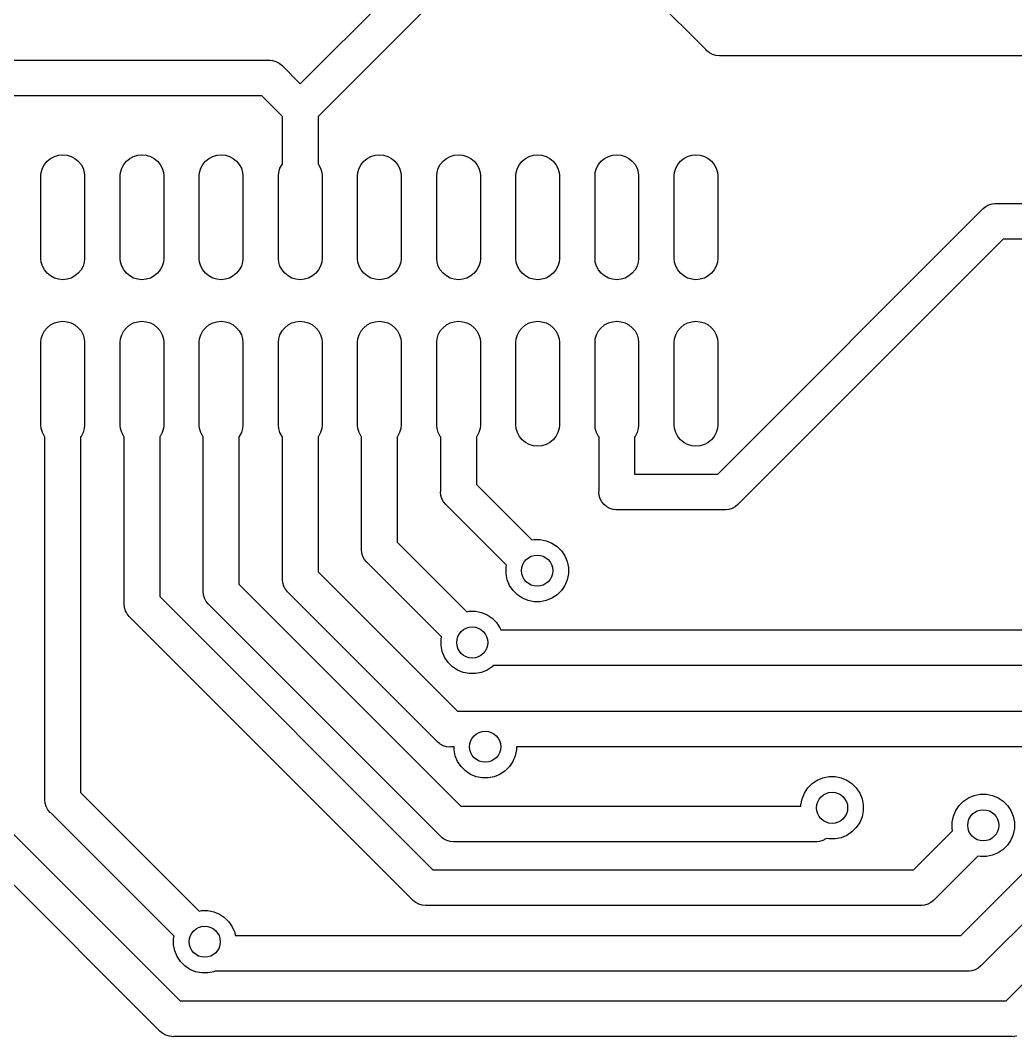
# Model space of a CAD drawing. Extents: x 0.31 to 6.77, y 0.22 to 4.01.
# Drawn here: x 2.771 to 4.029, y 0.22 to 1.504 of the extents above; entities that cross this region are included whole.
import ezdxf

# ---------------------------------------------------------------- set-up
doc = ezdxf.new("R2010")
doc.units = 0
doc.header["$MEASUREMENT"] = 0
doc.layers.add('BLACK', color=7, linetype='CONTINUOUS')

msp = doc.modelspace()

# ---------------------------------------------------------------- linework, layer by layer
at = {"layer": 'BLACK', "linetype": 'CONTINUOUS'}
for p, q in [((3.125, 1.42361), (3.37863, 1.67724)), ((3.40464, 1.63961), (3.1475, 1.38247)), ((3.63791, 1.46633), (3.46462, 1.63961)), ((3.63861, 1.46547), (3.63791, 1.46633)), ((3.63947, 1.46477), (3.63861, 1.46547)), ((3.64204, 1.46266), (3.63947, 1.46477)), ((3.63947, 1.46477), (3.63947, 1.46477)), ((2.34157, 1.45357), (3.08462, 1.45357)), ((3.08462, 1.45357), (3.08572, 1.45368)), ((3.08572, 1.45368), (3.08683, 1.45357)), ((3.08683, 1.45357), (3.09013, 1.45325)), ((3.09013, 1.45325), (3.09437, 1.45196)), ((3.09437, 1.45196), (3.09828, 1.44987)), ((3.64595, 1.46057), (3.64204, 1.46266)), ((3.65019, 1.45928), (3.64595, 1.46057)), ((3.6546, 1.45885), (3.65019, 1.45928)), ((3.6557, 1.45896), (3.6546, 1.45885)), ((4.0638, 1.45896), (3.6557, 1.45896)), ((3.09828, 1.44987), (3.10171, 1.44706)), ((3.10171, 1.44706), (3.10241, 1.4462)), ((3.10241, 1.4462), (3.125, 1.42361)), ((3.0764, 1.40857), (2.34157, 1.40857)), ((3.1025, 1.38247), (3.0764, 1.40857)), ((3.1025, 1.37058), (3.1025, 1.38247)), ((3.1475, 1.38247), (3.1475, 1.32232)), ((3.1025, 1.32232), (3.1025, 1.37058)), ((3.1025, 1.37058), (3.1025, 1.37058)), ((2.80197, 1.32168), (2.80542, 1.32588)), ((2.80542, 1.32588), (2.80961, 1.32932)), ((2.80961, 1.32932), (2.8144, 1.33188)), ((2.8144, 1.33188), (2.8196, 1.33346)), ((2.8196, 1.33346), (2.825, 1.33399)), ((2.825, 1.33399), (2.8304, 1.33346)), ((2.8304, 1.33346), (2.8356, 1.33188)), ((2.8356, 1.33188), (2.84039, 1.32932)), ((2.84039, 1.32932), (2.84458, 1.32588)), ((2.84458, 1.32588), (2.84803, 1.32168)), ((2.90197, 1.32168), (2.90542, 1.32588)), ((2.90542, 1.32588), (2.90961, 1.32932)), ((2.90961, 1.32932), (2.9144, 1.33188)), ((2.9144, 1.33188), (2.9196, 1.33346)), ((2.9196, 1.33346), (2.925, 1.33399)), ((2.925, 1.33399), (2.9304, 1.33346)), ((2.9304, 1.33346), (2.9356, 1.33188)), ((2.9356, 1.33188), (2.94039, 1.32932)), ((2.94039, 1.32932), (2.94458, 1.32588)), ((2.94458, 1.32588), (2.94803, 1.32168)), ((3.00197, 1.32168), (3.00542, 1.32588)), ((3.00542, 1.32588), (3.00961, 1.32932)), ((3.00961, 1.32932), (3.0144, 1.33188)), ((3.0144, 1.33188), (3.0196, 1.33346)), ((3.0196, 1.33346), (3.025, 1.33399)), ((3.025, 1.33399), (3.0304, 1.33346)), ((3.0304, 1.33346), (3.0356, 1.33188)), ((3.0356, 1.33188), (3.04039, 1.32932)), ((3.04039, 1.32932), (3.04458, 1.32588)), ((3.04458, 1.32588), (3.04803, 1.32168)), ((3.10197, 1.32168), (3.1025, 1.32232)), ((3.1475, 1.32232), (3.14803, 1.32168)), ((3.20197, 1.32168), (3.20542, 1.32588)), ((3.20542, 1.32588), (3.20961, 1.32932)), ((3.20961, 1.32932), (3.2144, 1.33188)), ((3.2144, 1.33188), (3.2196, 1.33346)), ((3.2196, 1.33346), (3.225, 1.33399)), ((3.225, 1.33399), (3.2304, 1.33346)), ((3.2304, 1.33346), (3.2356, 1.33188)), ((3.2356, 1.33188), (3.24039, 1.32932)), ((3.24039, 1.32932), (3.24458, 1.32588)), ((3.24458, 1.32588), (3.24803, 1.32168)), ((3.30197, 1.32168), (3.30542, 1.32588)), ((3.30542, 1.32588), (3.30961, 1.32932)), ((3.30961, 1.32932), (3.3144, 1.33188)), ((3.3144, 1.33188), (3.3196, 1.33346)), ((3.3196, 1.33346), (3.325, 1.33399)), ((3.325, 1.33399), (3.3304, 1.33346)), ((3.3304, 1.33346), (3.3356, 1.33188)), ((3.3356, 1.33188), (3.34039, 1.32932)), ((3.34039, 1.32932), (3.34458, 1.32588)), ((3.34458, 1.32588), (3.34803, 1.32168)), ((3.40197, 1.32168), (3.40542, 1.32588)), ((3.40542, 1.32588), (3.40961, 1.32932)), ((3.40961, 1.32932), (3.4144, 1.33188)), ((3.4144, 1.33188), (3.4196, 1.33346)), ((3.4196, 1.33346), (3.425, 1.33399)), ((3.425, 1.33399), (3.4304, 1.33346)), ((3.4304, 1.33346), (3.4356, 1.33188)), ((3.4356, 1.33188), (3.44039, 1.32932)), ((3.44039, 1.32932), (3.44458, 1.32588)), ((3.44458, 1.32588), (3.44803, 1.32168)), ((3.50197, 1.32168), (3.50542, 1.32588)), ((3.50542, 1.32588), (3.50961, 1.32932)), ((3.50961, 1.32932), (3.5144, 1.33188)), ((3.5144, 1.33188), (3.5196, 1.33346)), ((3.5196, 1.33346), (3.525, 1.33399)), ((3.525, 1.33399), (3.5304, 1.33346)), ((3.5304, 1.33346), (3.5356, 1.33188)), ((3.5356, 1.33188), (3.54039, 1.32932)), ((3.54039, 1.32932), (3.54458, 1.32588)), ((3.54458, 1.32588), (3.54803, 1.32168)), ((3.60197, 1.32168), (3.60542, 1.32588)), ((3.60542, 1.32588), (3.60961, 1.32932)), ((3.60961, 1.32932), (3.6144, 1.33188)), ((3.6144, 1.33188), (3.6196, 1.33346)), ((3.6196, 1.33346), (3.625, 1.33399)), ((3.625, 1.33399), (3.6304, 1.33346)), ((3.6304, 1.33346), (3.6356, 1.33188)), ((3.6356, 1.33188), (3.64039, 1.32932)), ((3.64039, 1.32932), (3.64458, 1.32588)), ((3.64458, 1.32588), (3.64803, 1.32168)), ((2.79744, 1.30765), (2.79784, 1.3117)), ((2.79784, 1.3117), (2.79942, 1.3169)), ((2.79942, 1.3169), (2.80197, 1.32168)), ((2.84803, 1.32168), (2.85058, 1.3169)), ((2.85058, 1.3169), (2.85216, 1.3117)), ((2.85216, 1.3117), (2.85256, 1.30765)), ((2.89744, 1.30765), (2.89784, 1.3117)), ((2.89784, 1.3117), (2.89942, 1.3169)), ((2.89942, 1.3169), (2.90197, 1.32168)), ((2.94803, 1.32168), (2.95058, 1.3169)), ((2.95058, 1.3169), (2.95216, 1.3117)), ((2.95216, 1.3117), (2.95256, 1.30765)), ((2.99744, 1.30765), (2.99784, 1.3117)), ((2.99784, 1.3117), (2.99942, 1.3169)), ((2.99942, 1.3169), (3.00197, 1.32168)), ((3.04803, 1.32168), (3.05058, 1.3169)), ((3.05058, 1.3169), (3.05216, 1.3117)), ((3.05216, 1.3117), (3.05256, 1.30765)), ((3.09744, 1.30765), (3.09784, 1.3117)), ((3.09784, 1.3117), (3.09942, 1.3169)), ((3.09942, 1.3169), (3.10197, 1.32168)), ((3.14803, 1.32168), (3.15058, 1.3169)), ((3.15058, 1.3169), (3.15216, 1.3117)), ((3.15216, 1.3117), (3.15256, 1.30765)), ((3.19744, 1.30765), (3.19784, 1.3117)), ((3.19784, 1.3117), (3.19942, 1.3169)), ((3.19942, 1.3169), (3.20197, 1.32168)), ((3.24803, 1.32168), (3.25058, 1.3169)), ((3.25058, 1.3169), (3.25216, 1.3117)), ((3.25216, 1.3117), (3.25256, 1.30765)), ((3.29744, 1.30765), (3.29784, 1.3117)), ((3.29784, 1.3117), (3.29942, 1.3169)), ((3.29942, 1.3169), (3.30197, 1.32168)), ((3.34803, 1.32168), (3.35058, 1.3169)), ((3.35058, 1.3169), (3.35216, 1.3117)), ((3.35216, 1.3117), (3.35256, 1.30765)), ((3.39744, 1.30765), (3.39784, 1.3117)), ((3.39784, 1.3117), (3.39942, 1.3169)), ((3.39942, 1.3169), (3.40197, 1.32168)), ((3.44803, 1.32168), (3.45058, 1.3169)), ((3.45058, 1.3169), (3.45216, 1.3117)), ((3.45216, 1.3117), (3.45256, 1.30765)), ((3.49744, 1.30765), (3.49784, 1.3117)), ((3.49784, 1.3117), (3.49942, 1.3169)), ((3.49942, 1.3169), (3.50197, 1.32168)), ((3.54803, 1.32168), (3.55058, 1.3169)), ((3.55058, 1.3169), (3.55216, 1.3117)), ((3.55216, 1.3117), (3.55256, 1.30765)), ((3.59744, 1.30765), (3.59784, 1.3117)), ((3.59784, 1.3117), (3.59942, 1.3169)), ((3.59942, 1.3169), (3.60197, 1.32168)), ((3.64803, 1.32168), (3.65058, 1.3169)), ((3.65058, 1.3169), (3.65216, 1.3117)), ((3.65216, 1.3117), (3.65256, 1.30765)), ((2.79744, 1.20258), (2.79744, 1.30765)), ((2.85256, 1.30765), (2.85256, 1.20258)), ((2.89744, 1.20258), (2.89744, 1.30765)), ((2.95256, 1.30765), (2.95256, 1.20258)), ((2.99744, 1.20258), (2.99744, 1.30765)), ((3.05256, 1.30765), (3.05256, 1.20258)), ((3.09744, 1.20258), (3.09744, 1.30765)), ((3.15256, 1.30765), (3.15256, 1.20258)), ((3.19744, 1.20258), (3.19744, 1.30765)), ((3.25256, 1.30765), (3.25256, 1.20258)), ((3.29744, 1.20258), (3.29744, 1.30765)), ((3.35256, 1.30765), (3.35256, 1.20258)), ((3.39744, 1.20258), (3.39744, 1.30765)), ((3.45256, 1.30765), (3.45256, 1.20258)), ((3.49744, 1.20258), (3.49744, 1.30765)), ((3.55256, 1.30765), (3.55256, 1.20258)), ((3.59744, 1.20258), (3.59744, 1.30765)), ((3.65256, 1.30765), (3.65256, 1.20258)), ((3.99119, 1.2688), (3.9951, 1.27089)), ((3.9951, 1.27089), (3.99934, 1.27217)), ((3.99934, 1.27217), (4.00265, 1.2725)), ((4.00265, 1.2725), (4.00375, 1.27261)), ((4.00265, 1.2725), (4.00265, 1.2725)), ((4.00375, 1.27261), (4.00486, 1.2725)), ((4.00486, 1.2725), (4.14626, 1.2725)), ((3.65264, 0.930705), (3.98706, 1.26513)), ((3.98706, 1.26513), (3.98777, 1.26599)), ((3.98777, 1.26599), (3.99119, 1.2688)), ((4.01307, 1.2275), (3.67865, 0.893077)), ((4.14626, 1.2275), (4.01307, 1.2275)), ((2.79784, 1.19853), (2.79744, 1.20258)), ((2.79942, 1.19334), (2.79784, 1.19853)), ((2.85216, 1.19853), (2.85058, 1.19334)), ((2.85256, 1.20258), (2.85216, 1.19853)), ((2.89784, 1.19853), (2.89744, 1.20258)), ((2.89942, 1.19334), (2.89784, 1.19853)), ((2.95216, 1.19853), (2.95058, 1.19334)), ((2.95256, 1.20258), (2.95216, 1.19853)), ((2.99784, 1.19853), (2.99744, 1.20258)), ((2.99942, 1.19334), (2.99784, 1.19853)), ((3.05216, 1.19853), (3.05058, 1.19334)), ((3.05256, 1.20258), (3.05216, 1.19853)), ((3.09784, 1.19853), (3.09744, 1.20258)), ((3.09942, 1.19334), (3.09784, 1.19853)), ((3.15216, 1.19853), (3.15058, 1.19334)), ((3.15256, 1.20258), (3.15216, 1.19853)), ((3.19784, 1.19853), (3.19744, 1.20258)), ((3.19942, 1.19334), (3.19784, 1.19853)), ((3.25216, 1.19853), (3.25058, 1.19334)), ((3.25256, 1.20258), (3.25216, 1.19853)), ((3.29784, 1.19853), (3.29744, 1.20258)), ((3.29942, 1.19334), (3.29784, 1.19853)), ((3.35216, 1.19853), (3.35058, 1.19334)), ((3.35256, 1.20258), (3.35216, 1.19853)), ((3.39784, 1.19853), (3.39744, 1.20258)), ((3.39942, 1.19334), (3.39784, 1.19853)), ((3.45216, 1.19853), (3.45058, 1.19334)), ((3.45256, 1.20258), (3.45216, 1.19853)), ((3.49784, 1.19853), (3.49744, 1.20258)), ((3.49942, 1.19334), (3.49784, 1.19853)), ((3.55216, 1.19853), (3.55058, 1.19334)), ((3.55256, 1.20258), (3.55216, 1.19853)), ((3.59784, 1.19853), (3.59744, 1.20258)), ((3.59942, 1.19334), (3.59784, 1.19853)), ((3.65216, 1.19853), (3.65058, 1.19334)), ((3.65256, 1.20258), (3.65216, 1.19853)), ((2.80197, 1.18855), (2.79942, 1.19334)), ((2.80542, 1.18436), (2.80197, 1.18855)), ((2.80961, 1.18091), (2.80542, 1.18436)), ((2.8144, 1.17835), (2.80961, 1.18091)), ((2.84039, 1.18091), (2.8356, 1.17835)), ((2.84458, 1.18436), (2.84039, 1.18091)), ((2.84803, 1.18855), (2.84458, 1.18436)), ((2.85058, 1.19334), (2.84803, 1.18855)), ((2.90197, 1.18855), (2.89942, 1.19334)), ((2.90542, 1.18436), (2.90197, 1.18855)), ((2.90961, 1.18091), (2.90542, 1.18436)), ((2.9144, 1.17835), (2.90961, 1.18091)), ((2.94039, 1.18091), (2.9356, 1.17835)), ((2.94458, 1.18436), (2.94039, 1.18091)), ((2.94803, 1.18855), (2.94458, 1.18436)), ((2.95058, 1.19334), (2.94803, 1.18855)), ((3.00197, 1.18855), (2.99942, 1.19334)), ((3.00542, 1.18436), (3.00197, 1.18855)), ((3.00961, 1.18091), (3.00542, 1.18436)), ((3.0144, 1.17835), (3.00961, 1.18091)), ((3.04039, 1.18091), (3.0356, 1.17835)), ((3.04458, 1.18436), (3.04039, 1.18091)), ((3.04803, 1.18855), (3.04458, 1.18436)), ((3.05058, 1.19334), (3.04803, 1.18855)), ((3.10197, 1.18855), (3.09942, 1.19334)), ((3.10542, 1.18436), (3.10197, 1.18855)), ((3.10961, 1.18091), (3.10542, 1.18436)), ((3.1144, 1.17835), (3.10961, 1.18091)), ((3.14039, 1.18091), (3.1356, 1.17835)), ((3.14458, 1.18436), (3.14039, 1.18091)), ((3.14803, 1.18855), (3.14458, 1.18436)), ((3.15058, 1.19334), (3.14803, 1.18855)), ((3.20197, 1.18855), (3.19942, 1.19334)), ((3.20542, 1.18436), (3.20197, 1.18855)), ((3.20961, 1.18091), (3.20542, 1.18436)), ((3.2144, 1.17835), (3.20961, 1.18091)), ((3.24039, 1.18091), (3.2356, 1.17835)), ((3.24458, 1.18436), (3.24039, 1.18091)), ((3.24803, 1.18855), (3.24458, 1.18436)), ((3.25058, 1.19334), (3.24803, 1.18855)), ((3.30197, 1.18855), (3.29942, 1.19334)), ((3.30542, 1.18436), (3.30197, 1.18855)), ((3.30961, 1.18091), (3.30542, 1.18436)), ((3.3144, 1.17835), (3.30961, 1.18091)), ((3.34039, 1.18091), (3.3356, 1.17835)), ((3.34458, 1.18436), (3.34039, 1.18091)), ((3.34803, 1.18855), (3.34458, 1.18436)), ((3.35058, 1.19334), (3.34803, 1.18855)), ((3.40197, 1.18855), (3.39942, 1.19334)), ((3.40542, 1.18436), (3.40197, 1.18855)), ((3.40961, 1.18091), (3.40542, 1.18436)), ((3.4144, 1.17835), (3.40961, 1.18091)), ((3.44039, 1.18091), (3.4356, 1.17835)), ((3.44458, 1.18436), (3.44039, 1.18091)), ((3.44803, 1.18855), (3.44458, 1.18436)), ((3.45058, 1.19334), (3.44803, 1.18855)), ((3.50197, 1.18855), (3.49942, 1.19334)), ((3.50542, 1.18436), (3.50197, 1.18855)), ((3.50961, 1.18091), (3.50542, 1.18436)), ((3.5144, 1.17835), (3.50961, 1.18091)), ((3.54039, 1.18091), (3.5356, 1.17835)), ((3.54458, 1.18436), (3.54039, 1.18091)), ((3.54803, 1.18855), (3.54458, 1.18436)), ((3.55058, 1.19334), (3.54803, 1.18855)), ((3.60197, 1.18855), (3.59942, 1.19334)), ((3.60542, 1.18436), (3.60197, 1.18855)), ((3.60961, 1.18091), (3.60542, 1.18436)), ((3.6144, 1.17835), (3.60961, 1.18091)), ((3.64039, 1.18091), (3.6356, 1.17835)), ((3.64458, 1.18436), (3.64039, 1.18091)), ((3.64803, 1.18855), (3.64458, 1.18436)), ((3.65058, 1.19334), (3.64803, 1.18855)), ((2.8196, 1.17678), (2.8144, 1.17835)), ((2.825, 1.17624), (2.8196, 1.17678)), ((2.8304, 1.17678), (2.825, 1.17624)), ((2.8356, 1.17835), (2.8304, 1.17678)), ((2.9196, 1.17678), (2.9144, 1.17835)), ((2.925, 1.17624), (2.9196, 1.17678)), ((2.9304, 1.17678), (2.925, 1.17624)), ((2.9356, 1.17835), (2.9304, 1.17678)), ((3.0196, 1.17678), (3.0144, 1.17835)), ((3.025, 1.17624), (3.0196, 1.17678)), ((3.0304, 1.17678), (3.025, 1.17624)), ((3.0356, 1.17835), (3.0304, 1.17678)), ((3.1196, 1.17678), (3.1144, 1.17835)), ((3.125, 1.17624), (3.1196, 1.17678)), ((3.1304, 1.17678), (3.125, 1.17624)), ((3.1356, 1.17835), (3.1304, 1.17678)), ((3.2196, 1.17678), (3.2144, 1.17835)), ((3.225, 1.17624), (3.2196, 1.17678)), ((3.2304, 1.17678), (3.225, 1.17624)), ((3.2356, 1.17835), (3.2304, 1.17678)), ((3.3196, 1.17678), (3.3144, 1.17835)), ((3.325, 1.17624), (3.3196, 1.17678)), ((3.3304, 1.17678), (3.325, 1.17624)), ((3.3356, 1.17835), (3.3304, 1.17678)), ((3.4196, 1.17678), (3.4144, 1.17835)), ((3.425, 1.17624), (3.4196, 1.17678)), ((3.4304, 1.17678), (3.425, 1.17624)), ((3.4356, 1.17835), (3.4304, 1.17678)), ((3.5196, 1.17678), (3.5144, 1.17835)), ((3.525, 1.17624), (3.5196, 1.17678)), ((3.5304, 1.17678), (3.525, 1.17624)), ((3.5356, 1.17835), (3.5304, 1.17678)), ((3.6196, 1.17678), (3.6144, 1.17835)), ((3.625, 1.17624), (3.6196, 1.17678)), ((3.6304, 1.17678), (3.625, 1.17624)), ((3.6356, 1.17835), (3.6304, 1.17678)), ((2.80542, 1.11564), (2.80961, 1.11909)), ((2.80961, 1.11909), (2.8144, 1.12165)), ((2.8144, 1.12165), (2.8196, 1.12322)), ((2.8196, 1.12322), (2.825, 1.12376)), ((2.825, 1.12376), (2.8304, 1.12322)), ((2.8304, 1.12322), (2.8356, 1.12165)), ((2.8356, 1.12165), (2.84039, 1.11909)), ((2.84039, 1.11909), (2.84458, 1.11564)), ((2.90542, 1.11564), (2.90961, 1.11909)), ((2.90961, 1.11909), (2.9144, 1.12165)), ((2.9144, 1.12165), (2.9196, 1.12322)), ((2.9196, 1.12322), (2.925, 1.12376)), ((2.925, 1.12376), (2.9304, 1.12322)), ((2.9304, 1.12322), (2.9356, 1.12165)), ((2.9356, 1.12165), (2.94039, 1.11909)), ((2.94039, 1.11909), (2.94458, 1.11564)), ((3.00542, 1.11564), (3.00961, 1.11909)), ((3.00961, 1.11909), (3.0144, 1.12165)), ((3.0144, 1.12165), (3.0196, 1.12322)), ((3.0196, 1.12322), (3.025, 1.12376)), ((3.025, 1.12376), (3.0304, 1.12322)), ((3.0304, 1.12322), (3.0356, 1.12165)), ((3.0356, 1.12165), (3.04039, 1.11909)), ((3.04039, 1.11909), (3.04458, 1.11564)), ((3.10542, 1.11564), (3.10961, 1.11909)), ((3.10961, 1.11909), (3.1144, 1.12165)), ((3.1144, 1.12165), (3.1196, 1.12322)), ((3.1196, 1.12322), (3.125, 1.12376)), ((3.125, 1.12376), (3.1304, 1.12322)), ((3.1304, 1.12322), (3.1356, 1.12165)), ((3.1356, 1.12165), (3.14039, 1.11909)), ((3.14039, 1.11909), (3.14458, 1.11564)), ((3.20542, 1.11564), (3.20961, 1.11909)), ((3.20961, 1.11909), (3.2144, 1.12165)), ((3.2144, 1.12165), (3.2196, 1.12322)), ((3.2196, 1.12322), (3.225, 1.12376)), ((3.225, 1.12376), (3.2304, 1.12322)), ((3.2304, 1.12322), (3.2356, 1.12165)), ((3.2356, 1.12165), (3.24039, 1.11909)), ((3.24039, 1.11909), (3.24458, 1.11564)), ((3.30542, 1.11564), (3.30961, 1.11909)), ((3.30961, 1.11909), (3.3144, 1.12165)), ((3.3144, 1.12165), (3.3196, 1.12322)), ((3.3196, 1.12322), (3.325, 1.12376)), ((3.325, 1.12376), (3.3304, 1.12322)), ((3.3304, 1.12322), (3.3356, 1.12165)), ((3.3356, 1.12165), (3.34039, 1.11909)), ((3.34039, 1.11909), (3.34458, 1.11564)), ((3.40542, 1.11564), (3.40961, 1.11909)), ((3.40961, 1.11909), (3.4144, 1.12165)), ((3.4144, 1.12165), (3.4196, 1.12322)), ((3.4196, 1.12322), (3.425, 1.12376)), ((3.425, 1.12376), (3.4304, 1.12322)), ((3.4304, 1.12322), (3.4356, 1.12165)), ((3.4356, 1.12165), (3.44039, 1.11909)), ((3.44039, 1.11909), (3.44458, 1.11564)), ((3.50542, 1.11564), (3.50961, 1.11909)), ((3.50961, 1.11909), (3.5144, 1.12165)), ((3.5144, 1.12165), (3.5196, 1.12322)), ((3.5196, 1.12322), (3.525, 1.12376)), ((3.525, 1.12376), (3.5304, 1.12322)), ((3.5304, 1.12322), (3.5356, 1.12165)), ((3.5356, 1.12165), (3.54039, 1.11909)), ((3.54039, 1.11909), (3.54458, 1.11564)), ((3.60542, 1.11564), (3.60961, 1.11909)), ((3.60961, 1.11909), (3.6144, 1.12165)), ((3.6144, 1.12165), (3.6196, 1.12322)), ((3.6196, 1.12322), (3.625, 1.12376)), ((3.625, 1.12376), (3.6304, 1.12322)), ((3.6304, 1.12322), (3.6356, 1.12165)), ((3.6356, 1.12165), (3.64039, 1.11909)), ((3.64039, 1.11909), (3.64458, 1.11564)), ((2.79784, 1.10147), (2.79942, 1.10666)), ((2.79942, 1.10666), (2.80197, 1.11145)), ((2.80197, 1.11145), (2.80542, 1.11564)), ((2.84458, 1.11564), (2.84803, 1.11145)), ((2.84803, 1.11145), (2.85058, 1.10666)), ((2.85058, 1.10666), (2.85216, 1.10147)), ((2.89784, 1.10147), (2.89942, 1.10666)), ((2.89942, 1.10666), (2.90197, 1.11145)), ((2.90197, 1.11145), (2.90542, 1.11564)), ((2.94458, 1.11564), (2.94803, 1.11145)), ((2.94803, 1.11145), (2.95058, 1.10666)), ((2.95058, 1.10666), (2.95216, 1.10147)), ((2.99784, 1.10147), (2.99942, 1.10666)), ((2.99942, 1.10666), (3.00197, 1.11145)), ((3.00197, 1.11145), (3.00542, 1.11564)), ((3.04458, 1.11564), (3.04803, 1.11145)), ((3.04803, 1.11145), (3.05058, 1.10666)), ((3.05058, 1.10666), (3.05216, 1.10147)), ((3.09784, 1.10147), (3.09942, 1.10666)), ((3.09942, 1.10666), (3.10197, 1.11145)), ((3.10197, 1.11145), (3.10542, 1.11564)), ((3.14458, 1.11564), (3.14803, 1.11145)), ((3.14803, 1.11145), (3.15058, 1.10666)), ((3.15058, 1.10666), (3.15216, 1.10147)), ((3.19784, 1.10147), (3.19942, 1.10666)), ((3.19942, 1.10666), (3.20197, 1.11145)), ((3.20197, 1.11145), (3.20542, 1.11564)), ((3.24458, 1.11564), (3.24803, 1.11145)), ((3.24803, 1.11145), (3.25058, 1.10666)), ((3.25058, 1.10666), (3.25216, 1.10147)), ((3.29784, 1.10147), (3.29942, 1.10666)), ((3.29942, 1.10666), (3.30197, 1.11145)), ((3.30197, 1.11145), (3.30542, 1.11564)), ((3.34458, 1.11564), (3.34803, 1.11145)), ((3.34803, 1.11145), (3.35058, 1.10666)), ((3.35058, 1.10666), (3.35216, 1.10147)), ((3.39784, 1.10147), (3.39942, 1.10666)), ((3.39942, 1.10666), (3.40197, 1.11145)), ((3.40197, 1.11145), (3.40542, 1.11564)), ((3.44458, 1.11564), (3.44803, 1.11145)), ((3.44803, 1.11145), (3.45058, 1.10666)), ((3.45058, 1.10666), (3.45216, 1.10147)), ((3.49784, 1.10147), (3.49942, 1.10666)), ((3.49942, 1.10666), (3.50197, 1.11145)), ((3.50197, 1.11145), (3.50542, 1.11564)), ((3.54458, 1.11564), (3.54803, 1.11145)), ((3.54803, 1.11145), (3.55058, 1.10666)), ((3.55058, 1.10666), (3.55216, 1.10147)), ((3.59784, 1.10147), (3.59942, 1.10666)), ((3.59942, 1.10666), (3.60197, 1.11145)), ((3.60197, 1.11145), (3.60542, 1.11564)), ((3.64458, 1.11564), (3.64803, 1.11145)), ((3.64803, 1.11145), (3.65058, 1.10666)), ((3.65058, 1.10666), (3.65216, 1.10147)), ((2.79744, 1.09742), (2.79784, 1.10147)), ((2.79744, 0.992347), (2.79744, 1.09742)), ((2.85216, 1.10147), (2.85256, 1.09742)), ((2.85256, 1.09742), (2.85256, 0.992347)), ((2.89744, 1.09742), (2.89784, 1.10147)), ((2.89744, 0.992347), (2.89744, 1.09742)), ((2.95216, 1.10147), (2.95256, 1.09742)), ((2.95256, 1.09742), (2.95256, 0.992347)), ((2.99744, 1.09742), (2.99784, 1.10147)), ((2.99744, 0.992347), (2.99744, 1.09742)), ((3.05216, 1.10147), (3.05256, 1.09742)), ((3.05256, 1.09742), (3.05256, 0.992347)), ((3.09744, 1.09742), (3.09784, 1.10147)), ((3.09744, 0.992347), (3.09744, 1.09742)), ((3.15216, 1.10147), (3.15256, 1.09742)), ((3.15256, 1.09742), (3.15256, 0.992347)), ((3.19744, 1.09742), (3.19784, 1.10147)), ((3.19744, 0.992347), (3.19744, 1.09742)), ((3.25216, 1.10147), (3.25256, 1.09742)), ((3.25256, 1.09742), (3.25256, 0.992347)), ((3.29744, 1.09742), (3.29784, 1.10147)), ((3.29744, 0.992347), (3.29744, 1.09742)), ((3.35216, 1.10147), (3.35256, 1.09742)), ((3.35256, 1.09742), (3.35256, 0.992347)), ((3.39744, 1.09742), (3.39784, 1.10147)), ((3.39744, 0.992347), (3.39744, 1.09742)), ((3.45216, 1.10147), (3.45256, 1.09742)), ((3.45256, 1.09742), (3.45256, 0.992347)), ((3.49744, 1.09742), (3.49784, 1.10147)), ((3.49744, 0.992347), (3.49744, 1.09742)), ((3.55216, 1.10147), (3.55256, 1.09742)), ((3.55256, 1.09742), (3.55256, 0.992347)), ((3.59744, 1.09742), (3.59784, 1.10147)), ((3.59744, 0.992347), (3.59744, 1.09742)), ((3.65216, 1.10147), (3.65256, 1.09742)), ((3.65256, 1.09742), (3.65256, 0.992347)), ((2.79784, 0.988298), (2.79744, 0.992347)), ((2.85256, 0.992347), (2.85216, 0.988298)), ((2.89784, 0.988298), (2.89744, 0.992347)), ((2.95256, 0.992347), (2.95216, 0.988298)), ((2.99784, 0.988298), (2.99744, 0.992347)), ((3.05256, 0.992347), (3.05216, 0.988298)), ((3.09784, 0.988298), (3.09744, 0.992347)), ((3.15256, 0.992347), (3.15216, 0.988298)), ((3.19784, 0.988298), (3.19744, 0.992347)), ((3.25256, 0.992347), (3.25216, 0.988298)), ((3.29784, 0.988298), (3.29744, 0.992347)), ((3.35256, 0.992347), (3.35216, 0.988298)), ((3.39784, 0.988298), (3.39744, 0.992347)), ((3.45256, 0.992347), (3.45216, 0.988298)), ((3.49784, 0.988298), (3.49744, 0.992347)), ((3.55256, 0.992347), (3.55216, 0.988298)), ((3.59784, 0.988298), (3.59744, 0.992347)), ((3.65256, 0.992347), (3.65216, 0.988298)), ((2.79942, 0.983103), (2.79784, 0.988298)), ((2.80197, 0.978316), (2.79942, 0.983103)), ((2.8025, 0.977676), (2.80197, 0.978316)), ((2.8025, 0.520578), (2.8025, 0.977676)), ((2.84803, 0.978316), (2.8475, 0.977676)), ((2.8475, 0.977676), (2.8475, 0.528792)), ((2.85058, 0.983103), (2.84803, 0.978316)), ((2.85216, 0.988298), (2.85058, 0.983103)), ((2.89942, 0.983103), (2.89784, 0.988298)), ((2.90197, 0.978316), (2.89942, 0.983103)), ((2.9025, 0.977676), (2.90197, 0.978316)), ((2.9025, 0.767909), (2.9025, 0.977676)), ((2.94803, 0.978316), (2.9475, 0.977676)), ((2.9475, 0.977676), (2.9475, 0.776123)), ((2.95058, 0.983103), (2.94803, 0.978316)), ((2.95216, 0.988298), (2.95058, 0.983103)), ((2.99942, 0.983103), (2.99784, 0.988298)), ((3.00197, 0.978316), (2.99942, 0.983103)), ((3.0025, 0.977676), (3.00197, 0.978316)), ((3.0025, 0.783614), (3.0025, 0.977676)), ((3.04803, 0.978316), (3.0475, 0.977676)), ((3.0475, 0.977676), (3.0475, 0.791828)), ((3.05058, 0.983103), (3.04803, 0.978316)), ((3.05216, 0.988298), (3.05058, 0.983103)), ((3.09942, 0.983103), (3.09784, 0.988298)), ((3.10197, 0.978316), (3.09942, 0.983103)), ((3.1025, 0.977676), (3.10197, 0.978316)), ((3.1025, 0.798925), (3.1025, 0.977676)), ((3.14803, 0.978316), (3.1475, 0.977676)), ((3.1475, 0.977676), (3.1475, 0.807139)), ((3.15058, 0.983103), (3.14803, 0.978316)), ((3.15216, 0.988298), (3.15058, 0.983103)), ((3.19942, 0.983103), (3.19784, 0.988298)), ((3.20197, 0.978316), (3.19942, 0.983103)), ((3.2025, 0.977676), (3.20197, 0.978316)), ((3.2025, 0.836535), (3.2025, 0.977676)), ((3.24803, 0.978316), (3.2475, 0.977676)), ((3.2475, 0.977676), (3.2475, 0.844749)), ((3.25058, 0.983103), (3.24803, 0.978316)), ((3.25216, 0.988298), (3.25058, 0.983103)), ((3.29942, 0.983103), (3.29784, 0.988298)), ((3.30197, 0.978316), (3.29942, 0.983103)), ((3.3025, 0.977676), (3.30197, 0.978316)), ((3.3025, 0.90931), (3.3025, 0.977676)), ((3.34803, 0.978316), (3.3475, 0.977676)), ((3.3475, 0.977676), (3.3475, 0.917524)), ((3.35058, 0.983103), (3.34803, 0.978316)), ((3.35216, 0.988298), (3.35058, 0.983103)), ((3.39942, 0.983103), (3.39784, 0.988298)), ((3.40197, 0.978316), (3.39942, 0.983103)), ((3.40542, 0.974119), (3.40197, 0.978316)), ((3.44803, 0.978316), (3.44458, 0.974119)), ((3.45058, 0.983103), (3.44803, 0.978316)), ((3.45216, 0.988298), (3.45058, 0.983103)), ((3.49942, 0.983103), (3.49784, 0.988298)), ((3.50197, 0.978316), (3.49942, 0.983103)), ((3.5025, 0.977676), (3.50197, 0.978316)), ((3.5025, 0.90931), (3.5025, 0.977676)), ((3.54803, 0.978316), (3.5475, 0.977676)), ((3.5475, 0.977676), (3.5475, 0.930705)), ((3.55058, 0.983103), (3.54803, 0.978316)), ((3.55216, 0.988298), (3.55058, 0.983103)), ((3.59942, 0.983103), (3.59784, 0.988298)), ((3.60197, 0.978316), (3.59942, 0.983103)), ((3.60542, 0.974119), (3.60197, 0.978316)), ((3.64803, 0.978316), (3.64458, 0.974119)), ((3.65058, 0.983103), (3.64803, 0.978316)), ((3.65216, 0.988298), (3.65058, 0.983103)), ((3.40961, 0.970675), (3.40542, 0.974119)), ((3.4144, 0.968116), (3.40961, 0.970675)), ((3.4196, 0.96654), (3.4144, 0.968116)), ((3.425, 0.966008), (3.4196, 0.96654)), ((3.4304, 0.96654), (3.425, 0.966008)), ((3.4356, 0.968116), (3.4304, 0.96654)), ((3.44039, 0.970675), (3.4356, 0.968116)), ((3.44458, 0.974119), (3.44039, 0.970675)), ((3.60961, 0.970675), (3.60542, 0.974119)), ((3.6144, 0.968116), (3.60961, 0.970675)), ((3.6196, 0.96654), (3.6144, 0.968116)), ((3.625, 0.966008), (3.6196, 0.96654)), ((3.6304, 0.96654), (3.625, 0.966008)), ((3.6356, 0.968116), (3.6304, 0.96654)), ((3.64039, 0.970675), (3.6356, 0.968116)), ((3.64458, 0.974119), (3.64039, 0.970675)), ((3.5475, 0.930705), (3.65264, 0.930705)), ((3.3475, 0.917524), (3.41748, 0.847548)), ((3.30239, 0.908205), (3.3025, 0.90931)), ((3.30283, 0.903794), (3.30239, 0.908205)), ((3.30411, 0.899553), (3.30283, 0.903794)), ((3.3062, 0.895644), (3.30411, 0.899553)), ((3.50239, 0.908205), (3.5025, 0.90931)), ((3.50283, 0.903794), (3.50239, 0.908205)), ((3.50411, 0.899553), (3.50283, 0.903794)), ((3.5062, 0.895644), (3.50411, 0.899553)), ((3.30901, 0.892218), (3.3062, 0.895644)), ((3.3062, 0.895644), (3.3062, 0.895644)), ((3.30987, 0.891513), (3.30901, 0.892218)), ((3.38566, 0.815728), (3.30987, 0.891513)), ((3.50901, 0.892218), (3.5062, 0.895644)), ((3.51244, 0.889406), (3.50901, 0.892218)), ((3.51635, 0.887317), (3.51244, 0.889406)), ((3.52059, 0.88603), (3.51635, 0.887317)), ((3.52389, 0.885705), (3.52059, 0.88603)), ((3.525, 0.885596), (3.52389, 0.885705)), ((3.52611, 0.885705), (3.525, 0.885596)), ((3.66085, 0.885705), (3.52611, 0.885705)), ((3.66196, 0.885596), (3.66085, 0.885705)), ((3.66306, 0.885705), (3.66196, 0.885596)), ((3.66637, 0.88603), (3.66306, 0.885705)), ((3.67061, 0.887317), (3.66637, 0.88603)), ((3.67452, 0.889406), (3.67061, 0.887317)), ((3.67794, 0.892218), (3.67452, 0.889406)), ((3.67865, 0.893077), (3.67794, 0.892218)), ((4.01679, 0.26535), (4.63475, 0.883306)), ((3.41748, 0.847548), (3.42054, 0.848157)), ((3.42054, 0.848157), (3.42829, 0.848157)), ((3.42829, 0.848157), (3.4359, 0.846645)), ((3.20239, 0.835429), (3.2025, 0.836535)), ((3.20283, 0.831018), (3.20239, 0.835429)), ((3.2475, 0.844749), (3.33542, 0.756832)), ((3.4359, 0.846645), (3.44307, 0.843677)), ((3.44307, 0.843677), (3.44951, 0.839368)), ((3.44951, 0.839368), (3.455, 0.833884)), ((3.20411, 0.826777), (3.20283, 0.831018)), ((3.2062, 0.822868), (3.20411, 0.826777)), ((3.20901, 0.819442), (3.2062, 0.822868)), ((3.2062, 0.822868), (3.2062, 0.822868)), ((3.455, 0.833884), (3.45931, 0.827436)), ((3.45931, 0.827436), (3.46227, 0.820271)), ((3.20987, 0.818738), (3.20901, 0.819442)), ((3.3036, 0.725012), (3.20987, 0.818738)), ((3.38505, 0.812665), (3.38566, 0.815728)), ((3.38505, 0.80491), (3.38505, 0.812665)), ((3.46227, 0.820271), (3.46379, 0.812665)), ((3.46379, 0.812665), (3.46379, 0.80491)), ((3.10239, 0.797819), (3.1025, 0.798925)), ((3.10283, 0.793408), (3.10239, 0.797819)), ((3.1475, 0.807139), (3.3235, 0.631142)), ((3.38656, 0.797304), (3.38505, 0.80491)), ((3.38953, 0.790139), (3.38656, 0.797304)), ((3.46227, 0.797304), (3.45931, 0.790139)), ((3.46379, 0.80491), (3.46227, 0.797304)), ((2.44775, 0.790931), (2.97333, 0.26535)), ((3.00239, 0.782508), (3.0025, 0.783614)), ((3.0475, 0.791828), (3.328, 0.511331)), ((3.10411, 0.789167), (3.10283, 0.793408)), ((3.10563, 0.786324), (3.10411, 0.789167)), ((3.1062, 0.785258), (3.10563, 0.786324)), ((3.10901, 0.781832), (3.1062, 0.785258)), ((3.39384, 0.78369), (3.38953, 0.790139)), ((3.39932, 0.778207), (3.39384, 0.78369)), ((3.455, 0.78369), (3.44951, 0.778207)), ((3.45931, 0.790139), (3.455, 0.78369)), ((3.95968, 0.348028), (4.40005, 0.788398)), ((2.9475, 0.776123), (3.29273, 0.43089)), ((3.00283, 0.778097), (3.00239, 0.782508)), ((3.00411, 0.773856), (3.00283, 0.778097)), ((3.0062, 0.769947), (3.00411, 0.773856)), ((3.10987, 0.781127), (3.10901, 0.781832)), ((3.29749, 0.593514), (3.10987, 0.781127)), ((3.40577, 0.773898), (3.39932, 0.778207)), ((3.41293, 0.77093), (3.40577, 0.773898)), ((3.42054, 0.769417), (3.41293, 0.77093)), ((3.4359, 0.77093), (3.42829, 0.769417)), ((3.44307, 0.773898), (3.4359, 0.77093)), ((3.44951, 0.778207), (3.44307, 0.773898)), ((2.94732, 0.227722), (2.41756, 0.757487)), ((2.90239, 0.766803), (2.9025, 0.767909)), ((2.90283, 0.762392), (2.90239, 0.766803)), ((2.90411, 0.758151), (2.90283, 0.762392)), ((2.90528, 0.755969), (2.90411, 0.758151)), ((3.00901, 0.766521), (3.0062, 0.769947)), ((3.0062, 0.769947), (3.0062, 0.769947)), ((3.00987, 0.765816), (3.00901, 0.766521)), ((3.30199, 0.473702), (3.00987, 0.765816)), ((3.33542, 0.756832), (3.33848, 0.757441)), ((3.33848, 0.757441), (3.34624, 0.757441)), ((3.34624, 0.757441), (3.35384, 0.755928)), ((3.42829, 0.769417), (3.42054, 0.769417)), ((2.9062, 0.754242), (2.90528, 0.755969)), ((2.90901, 0.750816), (2.9062, 0.754242)), ((2.90987, 0.750112), (2.90901, 0.750816)), ((3.26672, 0.393262), (2.90987, 0.750112)), ((3.35384, 0.755928), (3.36101, 0.75296)), ((3.36101, 0.75296), (3.36746, 0.748652)), ((3.36746, 0.748652), (3.37294, 0.743168)), ((4.43187, 0.756578), (3.98569, 0.3104)), ((3.37294, 0.743168), (3.37725, 0.73672)), ((3.37725, 0.73672), (3.37838, 0.73398)), ((3.37838, 0.73398), (4.05016, 0.73398)), ((3.30299, 0.721948), (3.3036, 0.725012)), ((3.30299, 0.714193), (3.30299, 0.721948)), ((3.3045, 0.706587), (3.30299, 0.714193)), ((3.30747, 0.699422), (3.3045, 0.706587)), ((3.31178, 0.692974), (3.30747, 0.699422)), ((3.31726, 0.68749), (3.31178, 0.692974)), ((3.32371, 0.683182), (3.31726, 0.68749)), ((3.33087, 0.680214), (3.32371, 0.683182)), ((3.36101, 0.683182), (3.35384, 0.680214)), ((3.36746, 0.68749), (3.36101, 0.683182)), ((3.36895, 0.68898), (3.36746, 0.68749)), ((4.05837, 0.68898), (3.36895, 0.68898)), ((3.33848, 0.678701), (3.33087, 0.680214)), ((3.34624, 0.678701), (3.33848, 0.678701)), ((3.35384, 0.680214), (3.34624, 0.678701)), ((3.3235, 0.631142), (3.35764, 0.631142)), ((3.35764, 0.631142), (3.35874, 0.631251)), ((3.35874, 0.631251), (3.35985, 0.631142)), ((3.35985, 0.631142), (4.06156, 0.631142)), ((3.29819, 0.592655), (3.29749, 0.593514)), ((3.30105, 0.590307), (3.29819, 0.592655)), ((3.30162, 0.589843), (3.30105, 0.590307)), ((3.30553, 0.587754), (3.30162, 0.589843)), ((3.30977, 0.586467), (3.30553, 0.587754)), ((3.31418, 0.586033), (3.30977, 0.586467)), ((3.31528, 0.586142), (3.31418, 0.586033)), ((3.31937, 0.586142), (3.31528, 0.586142)), ((3.31937, 0.582552), (3.31937, 0.586142)), ((3.32089, 0.574945), (3.31937, 0.582552)), ((3.39811, 0.582552), (3.3966, 0.574945)), ((4.06978, 0.586142), (3.39811, 0.586142)), ((3.39811, 0.586142), (3.39811, 0.582552)), ((3.32385, 0.56778), (3.32089, 0.574945)), ((3.32816, 0.561332), (3.32385, 0.56778)), ((3.39363, 0.56778), (3.38932, 0.561332)), ((3.3966, 0.574945), (3.39363, 0.56778)), ((3.33365, 0.555848), (3.32816, 0.561332)), ((3.3401, 0.55154), (3.33365, 0.555848)), ((3.38384, 0.555848), (3.37739, 0.55154)), ((3.38932, 0.561332), (3.38384, 0.555848)), ((3.34726, 0.548572), (3.3401, 0.55154)), ((3.35487, 0.547059), (3.34726, 0.548572)), ((3.36262, 0.547059), (3.35487, 0.547059)), ((3.37023, 0.548572), (3.36262, 0.547059)), ((3.37739, 0.55154), (3.37023, 0.548572)), ((3.7664, 0.534424), (3.77188, 0.539908)), ((3.77188, 0.539908), (3.77833, 0.544216)), ((3.77833, 0.544216), (3.7855, 0.547184)), ((3.7855, 0.547184), (3.7931, 0.548697)), ((3.7931, 0.548697), (3.80086, 0.548697)), ((3.80086, 0.548697), (3.80846, 0.547184)), ((3.80846, 0.547184), (3.81563, 0.544216)), ((3.81563, 0.544216), (3.82208, 0.539908)), ((3.82208, 0.539908), (3.82756, 0.534424)), ((2.8475, 0.528792), (2.99737, 0.378918)), ((3.75912, 0.520811), (3.76209, 0.527976)), ((3.76209, 0.527976), (3.7664, 0.534424)), ((3.82756, 0.534424), (3.83187, 0.527976)), ((3.83187, 0.527976), (3.83484, 0.520811)), ((3.97658, 0.52503), (3.98419, 0.526543)), ((3.98419, 0.526543), (3.99194, 0.526543)), ((3.99194, 0.526543), (3.99955, 0.52503)), ((2.80239, 0.519472), (2.8025, 0.520578)), ((2.80283, 0.515062), (2.80239, 0.519472)), ((2.80411, 0.51082), (2.80283, 0.515062)), ((3.75761, 0.513204), (3.75912, 0.520811)), ((3.83484, 0.520811), (3.83635, 0.513204)), ((3.95748, 0.51227), (3.96297, 0.517754)), ((3.96297, 0.517754), (3.96941, 0.522063)), ((3.96941, 0.522063), (3.97658, 0.52503)), ((3.99955, 0.52503), (4.00671, 0.522063)), ((4.00671, 0.522063), (4.01316, 0.517754)), ((4.01316, 0.517754), (4.01864, 0.51227)), ((2.80582, 0.507629), (2.80411, 0.51082)), ((2.8062, 0.506912), (2.80582, 0.507629)), ((2.80901, 0.503486), (2.8062, 0.506912)), ((2.80987, 0.502781), (2.80901, 0.503486)), ((2.96555, 0.347098), (2.80987, 0.502781)), ((3.328, 0.511331), (3.75761, 0.511331)), ((3.75761, 0.511331), (3.75761, 0.513204)), ((3.83635, 0.505449), (3.83484, 0.497843)), ((3.83635, 0.513204), (3.83635, 0.505449)), ((3.95021, 0.498657), (3.95317, 0.505822)), ((3.95317, 0.505822), (3.95748, 0.51227)), ((4.01864, 0.51227), (4.02295, 0.505822)), ((4.02295, 0.505822), (4.02592, 0.498657)), ((3.83187, 0.490678), (3.82756, 0.48423)), ((3.83484, 0.497843), (3.83187, 0.490678)), ((3.94869, 0.491051), (3.95021, 0.498657)), ((3.94869, 0.483296), (3.94869, 0.491051)), ((4.02592, 0.498657), (4.02743, 0.491051)), ((4.02743, 0.491051), (4.02743, 0.483296)), ((3.82208, 0.478746), (3.81563, 0.474437)), ((3.82756, 0.48423), (3.82208, 0.478746)), ((3.89996, 0.43089), (3.9493, 0.480232)), ((3.9493, 0.480232), (3.94869, 0.483296)), ((4.02592, 0.475689), (4.02295, 0.468524)), ((4.02743, 0.483296), (4.02592, 0.475689)), ((3.30269, 0.472844), (3.30199, 0.473702)), ((3.30436, 0.47147), (3.30269, 0.472844)), ((3.30612, 0.470032), (3.30436, 0.47147)), ((3.31003, 0.467943), (3.30612, 0.470032)), ((3.31427, 0.466656), (3.31003, 0.467943)), ((3.31868, 0.466222), (3.31427, 0.466656)), ((3.31978, 0.466331), (3.31868, 0.466222)), ((3.77538, 0.466331), (3.31978, 0.466331)), ((3.77648, 0.466222), (3.77538, 0.466331)), ((3.77759, 0.466331), (3.77648, 0.466222)), ((3.7809, 0.466656), (3.77759, 0.466331)), ((3.78514, 0.467943), (3.7809, 0.466656)), ((3.78905, 0.470032), (3.78514, 0.467943)), ((3.78976, 0.470621), (3.78905, 0.470032)), ((3.7931, 0.469957), (3.78976, 0.470621)), ((3.80086, 0.469957), (3.7931, 0.469957)), ((3.80846, 0.47147), (3.80086, 0.469957)), ((3.81563, 0.474437), (3.80846, 0.47147)), ((4.02295, 0.468524), (4.01864, 0.462076)), ((3.99955, 0.449316), (3.99194, 0.447803)), ((4.00671, 0.452284), (3.99955, 0.449316)), ((4.01316, 0.456592), (4.00671, 0.452284)), ((4.01864, 0.462076), (4.01316, 0.456592)), ((3.98112, 0.448412), (3.92597, 0.393262)), ((3.98419, 0.447803), (3.98112, 0.448412)), ((3.99194, 0.447803), (3.98419, 0.447803)), ((3.29273, 0.43089), (3.89996, 0.43089)), ((3.26743, 0.392403), (3.26672, 0.393262)), ((3.27085, 0.389591), (3.26743, 0.392403)), ((3.27476, 0.387502), (3.27085, 0.389591)), ((3.279, 0.386215), (3.27476, 0.387502)), ((3.28341, 0.385781), (3.279, 0.386215)), ((3.28452, 0.38589), (3.28341, 0.385781)), ((3.90817, 0.38589), (3.28452, 0.38589)), ((3.90928, 0.385781), (3.90817, 0.38589)), ((3.91038, 0.38589), (3.90928, 0.385781)), ((3.91369, 0.386215), (3.91038, 0.38589)), ((3.91793, 0.387502), (3.91369, 0.386215)), ((3.92184, 0.389591), (3.91793, 0.387502)), ((3.92527, 0.392403), (3.92184, 0.389591)), ((3.92597, 0.393262), (3.92527, 0.392403)), ((2.99737, 0.378918), (3.00044, 0.379528)), ((3.00044, 0.379528), (3.00819, 0.379528)), ((3.00819, 0.379528), (3.0158, 0.378015)), ((3.0158, 0.378015), (3.02296, 0.375047)), ((3.02296, 0.375047), (3.02941, 0.370738)), ((3.02941, 0.370738), (3.0349, 0.365254)), ((3.0349, 0.365254), (3.0392, 0.358806)), ((2.96494, 0.344035), (2.96555, 0.347098)), ((3.0392, 0.358806), (3.04217, 0.351641)), ((3.04217, 0.351641), (3.04289, 0.348028)), ((3.04289, 0.348028), (3.95968, 0.348028)), ((2.96494, 0.33628), (2.96494, 0.344035)), ((2.96646, 0.328674), (2.96494, 0.33628)), ((2.96943, 0.321509), (2.96646, 0.328674)), ((2.97373, 0.315061), (2.96943, 0.321509)), ((2.97922, 0.309577), (2.97373, 0.315061)), ((2.98567, 0.305268), (2.97922, 0.309577)), ((3.98499, 0.309541), (3.98156, 0.306729)), ((3.98569, 0.3104), (3.98499, 0.309541)), ((2.99283, 0.3023), (2.98567, 0.305268)), ((3.00044, 0.300787), (2.99283, 0.3023)), ((3.00819, 0.300787), (3.00044, 0.300787)), ((3.0158, 0.3023), (3.00819, 0.300787)), ((3.01761, 0.30305), (3.0158, 0.3023)), ((3.01894, 0.302919), (3.01761, 0.30305)), ((3.02005, 0.303028), (3.01894, 0.302919)), ((3.96789, 0.303028), (3.02005, 0.303028)), ((3.969, 0.302919), (3.96789, 0.303028)), ((3.97011, 0.303028), (3.969, 0.302919)), ((3.97341, 0.303353), (3.97011, 0.303028)), ((3.97765, 0.30464), (3.97341, 0.303353)), ((3.98156, 0.306729), (3.97765, 0.30464)), ((2.97333, 0.26535), (4.01679, 0.26535)), ((2.94802, 0.226864), (2.94732, 0.227722)), ((2.95145, 0.224052), (2.94802, 0.226864)), ((2.95536, 0.221963), (2.95145, 0.224052)), ((2.9596, 0.220676), (2.95536, 0.221963)), ((2.96291, 0.22035), (2.9596, 0.220676)), ((2.96401, 0.220242), (2.96291, 0.22035)), ((2.96291, 0.22035), (2.96291, 0.22035)), ((2.96512, 0.22035), (2.96401, 0.220242)), ((4.025, 0.22035), (2.96512, 0.22035)), ((4.02611, 0.220242), (4.025, 0.22035)), ((4.02722, 0.22035), (4.02611, 0.220242)), ((4.03052, 0.220676), (4.02722, 0.22035))]:
    msp.add_line(p, q, dxfattribs=at)
at = {"layer": 'BLACK'}
for centre in [(3.42442, 0.808787), (3.34236, 0.718071), (3.35874, 0.586429), (3.79698, 0.509327), (3.98806, 0.487173), (3.00431, 0.340157)]:
    msp.add_circle(centre, 0.019685, dxfattribs=at)

doc.saveas('drawing.dxf')
